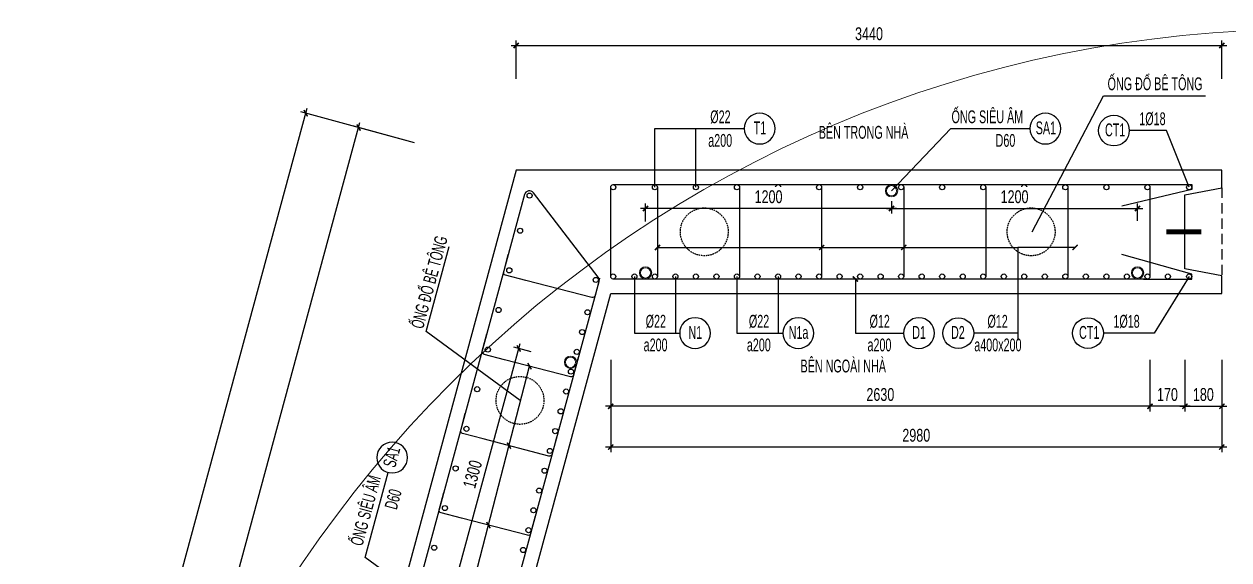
# Model space of a CAD drawing. Header units: millimetres. Extents: x -147841 to 368790, y -162721 to 84261.
# Drawn here: x 260605 to 266476, y -99004 to -96394 of the extents above; entities that cross this region are included whole.
import ezdxf
from ezdxf.enums import TextEntityAlignment as Align

# ---------------------------------------------------------------- set-up
doc = ezdxf.new("R2010")
doc.units = ezdxf.units.MM
doc.header["$LTSCALE"] = 1000
doc.header["$MEASUREMENT"] = 0
doc.header["$PDMODE"] = 1
doc.header["$PDSIZE"] = -10
doc.linetypes.add('DASHED', pattern=[0.75, 0.5, -0.25])
doc.linetypes.add('HIDDEN', pattern=[0.375, 0.25, -0.125])
doc.layers.get('0').update_dxf_attribs({"linetype": 'CONTINUOUS', "lineweight": 18})
doc.layers.get('DEFPOINTS').update_dxf_attribs({"color": 5, "linetype": 'CONTINUOUS', "lineweight": 18})
for name, color, linetype, lineweight in [('0-THAY', 7, 'CONTINUOUS', 18), ('ccu11-Dim', 8, 'CONTINUOUS', 18), ('DIM', 8, 'CONTINUOUS', 18)]:
    doc.layers.add(name, color=color, linetype=linetype, lineweight=lineweight)
for name, color, linetype in [('ccu11-Khuat', 9, 'DASHED'), ('ccu11-Manh', 8, 'CONTINUOUS'), ('ccu11-Thep', 4, 'CONTINUOUS'), ('ccu11-Thepdai', 6, 'CONTINUOUS'), ('KC-Cotthep', 8, 'CONTINUOUS'), ('KC-Dim', 8, 'CONTINUOUS'), ('KC-Text', 31, 'CONTINUOUS'), ('KC-Thay', 7, 'CONTINUOUS')]:
    doc.layers.add(name, color=color, linetype=linetype)
doc.styles.add('ARIAL', font='arial.ttf', dxfattribs={"width": 0.7})
doc.styles.add('ccu11-dim', font='vnsimli.shx', dxfattribs={"width": 0.65, "bigfont": 'bigfont.shx'})
doc.dimstyles.new('2.5-25', dxfattribs={"dimscale": 25, "dimtxt": 2.5, "dimasz": 1, "dimexe": 1, "dimexo": 2, "dimgap": 1, "dimtad": 1, "dimdec": 1, "dimrnd": 5, "dimdsep": 46, "dimtxsty": 'ARIAL', "dimblk": 'ARCHTICK', "dimcen": -1, "dimdle": 1, "dimclrd": 256, "dimclre": 256, "dimclrt": 3, "dimadec": 0, "dimazin": 2, "dimtfac": 0.1, "dimtdec": 1, "dimtmove": 0, "dimatfit": 1, "dimldrblk": 'ARCHTICK', "dimfxl": 1, "dimtvp": 0.833333, "dimtfill": 1, "dimtolj": 1, "dimtzin": 12, "dimarcsym": 0})
doc.dimstyles.new('ccu11-100x4', dxfattribs={"dimscale": 100, "dimtxt": 2.5, "dimasz": 1, "dimexe": 1, "dimexo": 2, "dimgap": 1, "dimtad": 1, "dimdec": 0, "dimlfac": 0.25, "dimdsep": 46, "dimtxsty": 'ccu11-dim', "dimblk": 'ARCHTICK', "dimcen": -1, "dimdle": 1, "dimclrd": 256, "dimclre": 256, "dimclrt": 31, "dimadec": 0, "dimazin": 2, "dimtfac": 0.1, "dimtdec": 0, "dimtmove": 0, "dimatfit": 1, "dimldrblk": 'ARCHTICK', "dimfxl": 1, "dimtvp": 0.833333, "dimtolj": 1, "dimtzin": 12, "dimarcsym": 0})

# ---------------------------------------------------------------- blocks, each defined once
blk = doc.blocks.new('_ARCHTICK')
at = {"color": 0, "linetype": 'ByBlock', "const_width": 0.3}
blk.add_lwpolyline([(-0.5, -0.5), (0.5, 0.5)], dxfattribs=at)
blk = doc.blocks.new('*D519')
at = {"layer": 'DEFPOINTS', "color": 0, "linetype": 'ByBlock', "ltscale": 30, "transparency": 16777216}
for p in [(266261.2, -97980.1), (266441.2, -97980.1)]:
    blk.add_point(p, dxfattribs=at)
at = {"layer": 'KC-Dim', "linetype": 'ByBlock', "lineweight": -2, "ltscale": 30, "transparency": 16777216}
for p, q in [((266261.2, -98030.1), (266261.2, -98280.7)), ((266441.2, -98030.1), (266441.2, -98280.7)), ((266236.2, -98255.7), (266466.2, -98255.7))]:
    blk.add_line(p, q, dxfattribs=at)
at = {"layer": 'KC-Dim', "linetype": 'ByBlock', "lineweight": -2, "ltscale": 30, "transparency": 16777216, "xscale": 25, "yscale": 25, "zscale": 25, "rotation": 180}
blk.add_blockref('_ARCHTICK', (266261.2, -98255.7), dxfattribs=at)
at = {"layer": 'KC-Dim', "linetype": 'ByBlock', "lineweight": -2, "ltscale": 30, "transparency": 16777216, "xscale": 25, "yscale": 25, "zscale": 25}
blk.add_blockref('_ARCHTICK', (266441.2, -98255.7), dxfattribs=at)
at = {"layer": 'KC-Dim', "color": 3, "linetype": 'ByBlock', "ltscale": 30, "transparency": 16777216, "insert": (266351.2, -98198.8), "char_height": 62.5, "attachment_point": 5, "style": 'ARIAL', "bg_fill": 3, "box_fill_scale": 1.25, "bg_fill_color": 256, "bg_fill_true_color": 13158600, "bg_fill_transparency": 0}
blk.add_mtext('\\A1;180', dxfattribs=at)
at = {"layer": 'DEFPOINTS', "color": 0, "linetype": 'ByBlock', "ltscale": 30, "transparency": 16777216}
blk.add_point((266441.2, -98255.7), dxfattribs=at)
blk = doc.blocks.new('*D520')
at = {"layer": 'DEFPOINTS', "color": 0, "linetype": 'ByBlock', "ltscale": 30, "transparency": 16777216}
for p in [(266091.2, -97980.1), (266261.2, -97980.1)]:
    blk.add_point(p, dxfattribs=at)
at = {"layer": 'KC-Dim', "linetype": 'ByBlock', "lineweight": -2, "ltscale": 30, "transparency": 16777216}
for p, q in [((266091.2, -98030.1), (266091.2, -98280.7)), ((266261.2, -98030.1), (266261.2, -98280.7)), ((266286.2, -98255.7), (266066.2, -98255.7))]:
    blk.add_line(p, q, dxfattribs=at)
at = {"layer": 'KC-Dim', "linetype": 'ByBlock', "lineweight": -2, "ltscale": 30, "transparency": 16777216, "xscale": 25, "yscale": 25, "zscale": 25, "rotation": 180}
blk.add_blockref('_ARCHTICK', (266091.2, -98255.7), dxfattribs=at)
at = {"layer": 'KC-Dim', "linetype": 'ByBlock', "lineweight": -2, "ltscale": 30, "transparency": 16777216, "xscale": 25, "yscale": 25, "zscale": 25}
blk.add_blockref('_ARCHTICK', (266261.2, -98255.7), dxfattribs=at)
at = {"layer": 'KC-Dim', "color": 3, "linetype": 'ByBlock', "ltscale": 30, "transparency": 16777216, "insert": (266176.2, -98198.8), "char_height": 62.5, "attachment_point": 5, "style": 'ARIAL', "bg_fill": 3, "box_fill_scale": 1.25, "bg_fill_color": 256, "bg_fill_true_color": 13158600, "bg_fill_transparency": 0}
blk.add_mtext('\\A1;170', dxfattribs=at)
at = {"layer": 'DEFPOINTS', "color": 0, "linetype": 'ByBlock', "ltscale": 30, "transparency": 16777216}
blk.add_point((266091.2, -98255.7), dxfattribs=at)
blk = doc.blocks.new('*D525')
at = {"layer": 'DEFPOINTS', "color": 0, "linetype": 'ByBlock', "ltscale": 30, "transparency": 16777216}
for p in [(263463.4, -97980.1), (266091.2, -97980.1), (263463.4, -98255.7)]:
    blk.add_point(p, dxfattribs=at)
at = {"layer": 'KC-Dim', "linetype": 'ByBlock', "lineweight": -2, "ltscale": 30, "transparency": 16777216}
for p, q in [((263463.4, -98030.1), (263463.4, -98280.7)), ((266091.2, -98030.1), (266091.2, -98280.7)), ((266116.2, -98255.7), (263438.4, -98255.7))]:
    blk.add_line(p, q, dxfattribs=at)
at = {"layer": 'KC-Dim', "linetype": 'ByBlock', "lineweight": -2, "ltscale": 30, "transparency": 16777216, "xscale": 25, "yscale": 25, "zscale": 25, "rotation": 180}
blk.add_blockref('_ARCHTICK', (263463.4, -98255.7), dxfattribs=at)
at = {"layer": 'KC-Dim', "linetype": 'ByBlock', "lineweight": -2, "ltscale": 30, "transparency": 16777216, "xscale": 25, "yscale": 25, "zscale": 25}
blk.add_blockref('_ARCHTICK', (266091.2, -98255.7), dxfattribs=at)
at = {"layer": 'KC-Dim', "color": 3, "linetype": 'ByBlock', "ltscale": 30, "transparency": 16777216, "insert": (264777.3, -98198.8), "char_height": 62.5, "attachment_point": 5, "style": 'ARIAL', "bg_fill": 3, "box_fill_scale": 1.25, "bg_fill_color": 256, "bg_fill_true_color": 13158600, "bg_fill_transparency": 0}
blk.add_mtext('\\A1;2630', dxfattribs=at)
blk = doc.blocks.new('att_thep_2')
blk.add_circle((-300, 0), 300)
at = {"color": 3, "style": 'ARIAL', "width": 0.6}
blk.add_attdef('DK', text='', height=250, dxfattribs=at).set_placement((467, 105), align=Align.CENTER)
at = {"color": 31, "style": 'ARIAL', "width": 0.6}
blk.add_attdef('SH', text='', height=250, dxfattribs=at).set_placement((-281, -111), align=Align.CENTER)
at = {"color": 2, "style": 'ARIAL', "width": 0.6}
blk.add_attdef('KC', text='', height=250, dxfattribs=at).set_placement((472, -355), align=Align.CENTER)
blk = doc.blocks.new('*U517')
at = {"layer": 'ccu11-Thepdai', "flags": 128}
blk.add_lwpolyline([(50, 230), (-37.5, 230, 0.414214), (-50, 217.5), (-50, -114.4), (-50, -217.5, 0.414214), (-37.5, -230), (50, -230)], format="xyb", dxfattribs=at)
blk = doc.blocks.new('*U518')
at = {"layer": 'DIM', "color": 0, "linetype": 'ByBlock', "lineweight": -2, "transparency": 16777216}
for p in [(0, 0), (400, 0), (800, 0), (1200, 0), (1600, 0), (2000, 0)]:
    blk.add_blockref('*U517', p, dxfattribs=at)
blk = doc.blocks.new('*D526')
at = {"layer": 'DEFPOINTS', "color": 0, "ltscale": 3000, "transparency": 16777216}
for p in [(263463.4, -97980.1), (266441.2, -97980.1), (263463.4, -98454.3)]:
    blk.add_point(p, dxfattribs=at)
at = {"layer": 'DIM', "lineweight": -2, "ltscale": 3000, "transparency": 16777216}
for p, q in [((263463.4, -98030.1), (263463.4, -98479.3)), ((266441.2, -98030.1), (266441.2, -98479.3)), ((266466.2, -98454.3), (263438.4, -98454.3))]:
    blk.add_line(p, q, dxfattribs=at)
at = {"layer": 'DIM', "lineweight": -2, "ltscale": 3000, "transparency": 16777216, "xscale": 25, "yscale": 25, "zscale": 25, "rotation": 180}
blk.add_blockref('_ARCHTICK', (263463.4, -98454.3), dxfattribs=at)
at = {"layer": 'DIM', "lineweight": -2, "ltscale": 3000, "transparency": 16777216, "xscale": 25, "yscale": 25, "zscale": 25}
blk.add_blockref('_ARCHTICK', (266441.2, -98454.3), dxfattribs=at)
at = {"layer": 'DIM', "color": 3, "ltscale": 3000, "transparency": 16777216, "insert": (264952.3, -98397.4), "char_height": 62.5, "attachment_point": 5, "style": 'ARIAL', "bg_fill": 3, "box_fill_scale": 1.25, "bg_fill_color": 256, "bg_fill_true_color": 13158600, "bg_fill_transparency": 0}
blk.add_mtext('\\A1;2980', dxfattribs=at)
blk = doc.blocks.new('A$C260038B3')
at = {"layer": '0-THAY', "linetype": 'Continuous'}
for radius in [120, 100]:
    blk.add_circle((0, 0), radius, dxfattribs=at)
blk = doc.blocks.new('*D527')
at = {"layer": 'DEFPOINTS', "color": 0, "linetype": 'ByBlock', "ltscale": 30, "transparency": 16777216}
for p in [(263015.1, -97974.2), (263124.5, -98003.9), (262541.1, -99192.7)]:
    blk.add_point(p, dxfattribs=at)
at = {"layer": 'KC-Dim', "linetype": 'ByBlock', "lineweight": -2, "ltscale": 30, "transparency": 16777216}
for p, q in [((262668.6, -99253.1), (263021.7, -97950.1)), ((263076.2, -97990.8), (262991, -97967.7)), ((262589.4, -99205.8), (262699.2, -99235.5))]:
    blk.add_line(p, q, dxfattribs=at)
at = {"layer": 'KC-Dim', "linetype": 'ByBlock', "lineweight": -2, "ltscale": 30, "transparency": 16777216, "xscale": 25, "yscale": 25, "zscale": 25}
for p, rotation in [((263015.1, -97974.2), 74.83773115026013), ((262675.1, -99229), 254.8377311502601)]:
    blk.add_blockref('_ARCHTICK', p, dxfattribs=dict(at, rotation=rotation))
at = {"layer": 'KC-Dim', "color": 3, "linetype": 'ByBlock', "ltscale": 30, "transparency": 16777216, "insert": (262790.2, -98586.7), "char_height": 62.5, "attachment_point": 5, "rotation": 74.83773, "style": 'ARIAL', "bg_fill": 3, "box_fill_scale": 1.25, "bg_fill_color": 256, "bg_fill_true_color": 13158600, "bg_fill_transparency": 0}
blk.add_mtext('\\A1;1300', dxfattribs=at)
blk = doc.blocks.new('*D546')
at = {"layer": 'DEFPOINTS', "color": 0, "linetype": 'ByBlock', "ltscale": 30, "transparency": 16777216}
for p in [(262235.1, -96897.8), (262555.2, -96984.6), (261272.5, -101718.1)]:
    blk.add_point(p, dxfattribs=at)
at = {"layer": 'KC-Dim', "linetype": 'ByBlock', "lineweight": -2, "ltscale": 30, "transparency": 16777216}
for p, q in [((260945.8, -101655.5), (262241.6, -96873.7)), ((262506.9, -96971.5), (262210.9, -96891.3)), ((261224.2, -101705), (260928.2, -101624.8))]:
    blk.add_line(p, q, dxfattribs=at)
at = {"layer": 'KC-Dim', "linetype": 'ByBlock', "lineweight": -2, "ltscale": 30, "transparency": 16777216, "xscale": 25, "yscale": 25, "zscale": 25}
for p, rotation in [((262235.1, -96897.8), 74.83773115026068), ((260952.3, -101631.4), 254.8377311502607)]:
    blk.add_blockref('_ARCHTICK', p, dxfattribs=dict(at, rotation=rotation))
at = {"layer": 'KC-Dim', "color": 3, "linetype": 'ByBlock', "ltscale": 30, "transparency": 16777216, "insert": (261538.8, -99249.7), "char_height": 62.5, "attachment_point": 5, "rotation": 74.83773, "style": 'ARIAL', "bg_fill": 3, "box_fill_scale": 1.25, "bg_fill_color": 256, "bg_fill_true_color": 13158600, "bg_fill_transparency": 0}
blk.add_mtext('\\A1;4905', dxfattribs=at)
blk = doc.blocks.new('*D551')
at = {"layer": 'DEFPOINTS', "color": 0, "linetype": 'ByBlock', "ltscale": 30, "transparency": 16777216}
for p in [(261977.1, -96827.9), (262555.2, -96984.6), (261207.1, -101959.4)]:
    blk.add_point(p, dxfattribs=at)
at = {"layer": 'KC-Dim', "linetype": 'ByBlock', "lineweight": -2, "ltscale": 30, "transparency": 16777216}
for p, q in [((260622.4, -101826.9), (261983.6, -96803.8)), ((262506.9, -96971.5), (261952.9, -96821.4)), ((261158.8, -101946.3), (260604.8, -101796.2))]:
    blk.add_line(p, q, dxfattribs=at)
at = {"layer": 'KC-Dim', "linetype": 'ByBlock', "lineweight": -2, "ltscale": 30, "transparency": 16777216, "xscale": 25, "yscale": 25, "zscale": 25}
for p, rotation in [((261977.1, -96827.9), 74.83773115060737), ((260629, -101802.7), 254.8377311506074)]:
    blk.add_blockref('_ARCHTICK', p, dxfattribs=dict(at, rotation=rotation))
at = {"layer": 'KC-Dim', "color": 3, "linetype": 'ByBlock', "ltscale": 30, "transparency": 16777216, "insert": (261248.1, -99300.4), "char_height": 62.5, "attachment_point": 5, "rotation": 74.83773, "style": 'ARIAL', "bg_fill": 3, "box_fill_scale": 1.25, "bg_fill_color": 256, "bg_fill_true_color": 13158600, "bg_fill_transparency": 0}
blk.add_mtext('\\A1;5155', dxfattribs=at)
blk = doc.blocks.new('*D552')
at = {"layer": 'DEFPOINTS', "color": 0, "linetype": 'ByBlock', "ltscale": 30, "transparency": 16777216}
for p in [(266441.2, -96498), (263003, -96711), (266441.2, -96711)]:
    blk.add_point(p, dxfattribs=at)
at = {"layer": 'KC-Dim', "linetype": 'ByBlock', "lineweight": -2, "ltscale": 30, "transparency": 16777216}
for p, q in [((262978, -96498), (266466.2, -96498)), ((263003, -96661), (263003, -96473)), ((266441.2, -96661), (266441.2, -96473))]:
    blk.add_line(p, q, dxfattribs=at)
at = {"layer": 'KC-Dim', "linetype": 'ByBlock', "lineweight": -2, "ltscale": 30, "transparency": 16777216, "xscale": 25, "yscale": 25, "zscale": 25, "rotation": 180}
blk.add_blockref('_ARCHTICK', (263003, -96498), dxfattribs=at)
at = {"layer": 'KC-Dim', "linetype": 'ByBlock', "lineweight": -2, "ltscale": 30, "transparency": 16777216, "xscale": 25, "yscale": 25, "zscale": 25}
blk.add_blockref('_ARCHTICK', (266441.2, -96498), dxfattribs=at)
at = {"layer": 'KC-Dim', "color": 3, "linetype": 'ByBlock', "ltscale": 30, "transparency": 16777216, "insert": (264722.1, -96441.1), "char_height": 62.5, "attachment_point": 5, "style": 'ARIAL', "bg_fill": 3, "box_fill_scale": 1.25, "bg_fill_color": 256, "bg_fill_true_color": 13158600, "bg_fill_transparency": 0}
blk.add_mtext('\\A1;3440', dxfattribs=at)
blk = doc.blocks.new('*D1513')
at = {"layer": 'DEFPOINTS', "color": 0, "transparency": 16777216}
for p in [(264831.7, -97255.9), (263633.1, -97292.1), (263633.1, -97405.4)]:
    blk.add_point(p, dxfattribs=at)
at = {"layer": 'KC-Dim', "lineweight": -2, "transparency": 16777216}
for p, q in [((263633.1, -97355.4), (263633.1, -97267.1)), ((264856.7, -97292.1), (263608.1, -97292.1)), ((264831.7, -97292.1), (264831.7, -97317.1))]:
    blk.add_line(p, q, dxfattribs=at)
at = {"layer": 'KC-Dim', "lineweight": -2, "transparency": 16777216, "xscale": 25, "yscale": 25, "zscale": 25, "rotation": 180}
blk.add_blockref('_ARCHTICK', (263633.1, -97292.1), dxfattribs=at)
at = {"layer": 'KC-Dim', "lineweight": -2, "transparency": 16777216, "xscale": 25, "yscale": 25, "zscale": 25}
blk.add_blockref('_ARCHTICK', (264831.7, -97292.1), dxfattribs=at)
at = {"layer": 'KC-Dim', "color": 3, "transparency": 16777216, "insert": (264232.4, -97235.2), "char_height": 62.5, "attachment_point": 5, "style": 'ARIAL', "bg_fill": 3, "box_fill_scale": 1.25, "bg_fill_color": 256, "bg_fill_true_color": 13158600, "bg_fill_transparency": 0}
blk.add_mtext('\\A1;1200', dxfattribs=at)
blk = doc.blocks.new('*D1514')
at = {"layer": 'DEFPOINTS', "color": 0, "transparency": 16777216}
for p in [(264831.7, -97205.9), (266030.7, -97292.1), (266030.7, -97402.9)]:
    blk.add_point(p, dxfattribs=at)
at = {"layer": 'KC-Dim', "lineweight": -2, "transparency": 16777216}
for p, q in [((264831.7, -97255.9), (264831.7, -97317.1)), ((266030.7, -97352.9), (266030.7, -97267.1)), ((264806.7, -97292.1), (266055.7, -97292.1))]:
    blk.add_line(p, q, dxfattribs=at)
at = {"layer": 'KC-Dim', "lineweight": -2, "transparency": 16777216, "xscale": 25, "yscale": 25, "zscale": 25, "rotation": 180}
blk.add_blockref('_ARCHTICK', (264831.7, -97292.1), dxfattribs=at)
at = {"layer": 'KC-Dim', "lineweight": -2, "transparency": 16777216, "xscale": 25, "yscale": 25, "zscale": 25}
blk.add_blockref('_ARCHTICK', (266030.7, -97292.1), dxfattribs=at)
at = {"layer": 'KC-Dim', "color": 3, "transparency": 16777216, "insert": (265431.2, -97235.2), "char_height": 62.5, "attachment_point": 5, "style": 'ARIAL', "bg_fill": 3, "box_fill_scale": 1.25, "bg_fill_color": 256, "bg_fill_true_color": 13158600, "bg_fill_transparency": 0}
blk.add_mtext('\\A1;1200', dxfattribs=at)

msp = doc.modelspace()

# ---------------------------------------------------------------- linework, layer by layer
at = {"layer": 'ccu11-Khuat', "ltscale": 0.1}
msp.add_line((266441.18, -97190.92), (266441.18, -97620.92), dxfattribs=at)
at = {"layer": 'ccu11-Manh'}
msp.add_lwpolyline([(265517.52, -97405.92), (265864.57, -96742.85), (266361.1, -96742.85)], dxfattribs=at)
at = {"layer": 'ccu11-Thep', "const_width": 25}
msp.add_lwpolyline([(266171.18, -97405.92), (266341.18, -97405.92)], dxfattribs=at)
at = {"layer": 'ccu11-Thep'}
for centre in [(263068.02, -97229.21), (263475.9, -97188.42), (263678.68, -97188.42), (263878.68, -97188.42), (264078.68, -97188.42), (264278.68, -97188.42), (264478.68, -97188.42), (264678.68, -97188.42), (264878.68, -97188.42), (265078.68, -97188.42), (265278.68, -97188.42), (265478.68, -97188.42), (265678.68, -97188.42), (265878.68, -97188.42), (266078.68, -97188.42), (266282.39, -97188.42), (263021.6, -97400.51), (262969.29, -97593.55), (263390.72, -97640.32), (263475.9, -97623.42), (263578.68, -97623.42), (263678.68, -97623.42), (263778.68, -97623.42), (263878.68, -97623.42), (263978.68, -97623.42), (264078.68, -97623.42), (264178.68, -97623.42), (264278.68, -97623.42), (264378.68, -97623.42), (264478.68, -97623.42), (264578.68, -97623.42), (264678.68, -97623.42), (264778.68, -97623.42), (264878.68, -97623.42), (264978.68, -97623.42), (265078.68, -97623.42), (265178.68, -97623.42), (265278.68, -97623.42), (265378.68, -97623.42), (265478.68, -97623.42), (265578.68, -97623.42), (265678.68, -97623.42), (265778.68, -97623.42), (265878.68, -97623.42), (265978.68, -97623.42), (266078.68, -97623.42), (266078.68, -97623.42), (266178.68, -97623.42), (266282.31, -97623.42), (262916.98, -97786.59), (263350.31, -97797.76), (263324.15, -97894.28), (262864.67, -97979.62), (263297.99, -97990.8), (263269.81, -98086.74), (262812.36, -98172.66), (263245.69, -98183.8), (263219.54, -98280.31), (262760.05, -98365.7), (263193.38, -98376.83), (263167.23, -98473.35), (262707.74, -98558.74), (263141.07, -98569.87), (263114.92, -98666.39), (262655.43, -98751.77), (263086.74, -98762.34), (263062.62, -98859.39), (262603.12, -98944.81), (263036.46, -98955.91)]:
    msp.add_circle(centre, 12.5, dxfattribs=at)
at = {"layer": 'ccu11-Thep', "linetype": 'HIDDEN', "ltscale": 0.03}
for centre in [(263919.21, -97405.92), (265511.94, -97405.92, 242.3)]:
    msp.add_circle(centre, 116.6, dxfattribs=at)
at = {"layer": 'ccu11-Thepdai', "flags": 128}
msp.add_lwpolyline([(263402.32, -97626.09), (263087.32, -97215.95, 0.6207019), (263043.36, -97224.64), (261794.33, -101833.84, 0.4150498), (261811.99, -101864.53), (262208.04, -101970.64, 0.4132933), (262238.64, -101953.04), (263406.62, -97647.87, 0.2341094)], format="xyb", close=True, dxfattribs=at)
at = {"layer": 'ccu11-Thepdai'}
msp.add_lwpolyline([(266078.68, -97635.92), (263475.9, -97635.92, -0.4142136), (263463.4, -97623.42), (263463.4, -97188.42, -0.4142136), (263475.9, -97175.92), (266078.68, -97175.92, -0.4142136), (266091.18, -97188.42), (266091.18, -97623.42, -0.4142136)], format="xyb", close=True, dxfattribs=at)
at = {"layer": 'ccu11-Thepdai', "flags": 128}
for points in [[(266060.13, -97175.92), (266294.89, -97175.92), (266294.89, -97200.09), (265953.43, -97280.12)], [(266060.13, -97635.92), (266294.81, -97635.92), (266294.81, -97612.47), (265953.43, -97516.32)]]:
    msp.add_lwpolyline(points, dxfattribs=at)
for points in [[(263409, -97632.36), (263387.05, -97717.06, -0.4142136), (263371.81, -97726.03), (263050.5, -97642.77), (262950.72, -97616.92, -0.4142136), (262941.75, -97601.68), (262963.7, -97516.98)], [(263304.37, -98018.43), (263282.43, -98103.14, -0.4142136), (263267.19, -98112.1), (262945.88, -98028.85), (262846.1, -98003, -0.4142136), (262837.13, -97987.76), (262859.08, -97903.06)], [(263199.75, -98404.51), (263177.81, -98489.21, -0.4142136), (263162.57, -98498.18), (262841.26, -98414.92), (262741.48, -98389.07, -0.4142136), (262732.51, -98373.84), (262754.46, -98289.13)], [(263095.13, -98790.59), (263073.18, -98875.29, -0.4142136), (263057.95, -98884.25), (262736.63, -98801), (262636.85, -98775.15, -0.4142136), (262627.89, -98759.91), (262649.84, -98675.21)]]:
    msp.add_lwpolyline(points, format="xyb", dxfattribs=at)
at = {"layer": 'KC-Thay', "flags": 128}
msp.add_lwpolyline([(262281.4, -102062.77), (263463.4, -97705.92), (266441.18, -97705.92), (266441.18, -97620.92), (266261.18, -97585.92), (266261.18, -97225.92), (266441.18, -97190.92), (266441.18, -97105.92), (263003.01, -97105.92), (261701.85, -101907.49), (261784.01, -101929.5), (261771.24, -102112.43), (262118.97, -102205.6), (262199.37, -102040.78), (262281.47, -102062.78)], dxfattribs=at)

# ---------------------------------------------------------------- block references
at = {"layer": 'ccu11-Dim', "ltscale": 3000, "extrusion": (0, 0, -1), "xscale": 0.25, "yscale": 0.25, "zscale": -0.25}
for p in [(-264831.72, -97205.92), (-263633.08, -97605.92), (-266030.71, -97605.92)]:
    msp.add_blockref('A$C260038B3', p, dxfattribs=at)
at = {"layer": 'ccu11-Dim', "ltscale": 3000, "xscale": 0.2499999999999998, "yscale": 0.2499999999999998, "zscale": 0.2499999999999998, "rotation": 255.0012696695113}
msp.add_blockref('A$C260038B3', (263267.53, -98041.43), dxfattribs=at)
at = {"layer": 'DIM', "xscale": -1}
msp.add_blockref('*U518', (265641.18, -97405.92), dxfattribs=at)
at = {"layer": 'KC-Cotthep'}
ref = msp.add_blockref('att_thep_2', (265506.35, -96902.87), dxfattribs=dict(at, xscale=-0.25, yscale=0.25, zscale=0.25))
ref.add_attrib('KC', 'D60', dxfattribs={"layer": '0', "color": 2, "height": 62.5, "style": 'ARIAL', "width": 0.6}).set_placement((265386.85, -96991.7), align=Align.CENTER)
ref.add_attrib('DK', 'ỐNG SIÊU ÂM', dxfattribs={"layer": '0', "color": 15, "height": 62.5, "style": 'ARIAL', "width": 0.6}).set_placement((265298.73, -96876.52), align=Align.CENTER)
ref.add_attrib('SH', 'SA1', dxfattribs={"layer": '0', "color": 31, "height": 62.5, "style": 'ARIAL', "width": 0.6}).set_placement((265583.86, -96930.74), align=Align.CENTER)
ref = msp.add_blockref('att_thep_2', (264114.23, -96902.87), dxfattribs=dict(at, xscale=-0.25, yscale=0.25, zscale=0.25))
ref.add_attrib('KC', 'a200', dxfattribs={"layer": '0', "color": 2, "height": 62.5, "style": 'ARIAL', "width": 0.6}).set_placement((263996.88, -96991.7), align=Align.CENTER)
ref.add_attrib('DK', '%%C22', dxfattribs={"layer": '0', "color": 2, "height": 62.5, "style": 'ARIAL', "width": 0.6}).set_placement((263997.97, -96876.52), align=Align.CENTER)
ref.add_attrib('SH', 'T1', dxfattribs={"layer": '0', "color": 31, "height": 62.5, "style": 'ARIAL', "width": 0.6}).set_placement((264190.26, -96930.74), align=Align.CENTER)
ref = msp.add_blockref('att_thep_2', (265990.39, -96912.54), dxfattribs=dict(at, xscale=0.25, yscale=0.25, zscale=0.25))
ref.add_attrib('DK', '1%%C18', dxfattribs={"layer": '0', "color": 15, "height": 62.5, "style": 'ARIAL', "width": 0.6}).set_placement((266103.25, -96886.19), align=Align.CENTER)
ref.add_attrib('SH', 'CT1', dxfattribs={"layer": '0', "color": 31, "height": 62.5, "style": 'ARIAL', "width": 0.6}).set_placement((265921.37, -96940.41), align=Align.CENTER)
ref = msp.add_blockref('att_thep_2', (262378.77, -98578.03), dxfattribs=dict(at, xscale=-0.25, yscale=0.25, zscale=0.25, rotation=74.8377311502634))
ref.add_attrib('KC', 'D60', dxfattribs={"layer": '0', "color": 2, "height": 62.5, "rotation": 74.837731, "style": 'ARIAL', "width": 0.6}).set_placement((262433.25, -98716.6), align=Align.CENTER)
ref.add_attrib('DK', 'ỐNG SIÊU ÂM', dxfattribs={"layer": '0', "color": 15, "height": 62.5, "rotation": 74.837731, "style": 'ARIAL', "width": 0.6}).set_placement((262299.03, -98771.54), align=Align.CENTER)
ref.add_attrib('SH', 'SA1', dxfattribs={"layer": '0', "color": 31, "height": 62.5, "rotation": 74.837731, "style": 'ARIAL', "width": 0.6}).set_placement((262425.94, -98510.5), align=Align.CENTER)

# ---------------------------------------------------------------- texts
at = {"layer": 'KC-Text', "color": 1, "style": 'ARIAL', "width": 0.6}
msp.add_text('ỐNG ĐỔ BÊ TÔNG', height=62.5, dxfattribs=at).set_placement((265884.61, -96715.84))
msp.add_text('BÊN TRONG NHÀ', height=62.5, dxfattribs=at).set_placement((264695.5, -96952.31), align=Align.CENTER)
msp.add_text('ỐNG ĐỔ BÊ TÔNG', height=62.5, rotation=74.837731, dxfattribs=at).set_placement((262548.83, -97882.22))

# ---------------------------------------------------------------- leaders
at = {"layer": 'ccu11-Manh', "ltscale": 10}
for points in [[(263678.68, -97188.42), (263678.68, -96902.87), (264114.19, -96902.87)], [(263878.68, -97188.42), (263878.68, -96902.87), (264114.23, -96902.87)], [(264831.72, -97205.92), (265120.27, -96902.87), (265506.35, -96902.87)], [(266282.39, -97188.42), (266171.38, -96912.54), (265990.35, -96912.54)], [(265447.29, -97482.13), (265447.29, -97899.29), (265230.98, -97899.29)], [(263578.68, -97623.42), (263578.68, -97899.29), (263799.44, -97899.29)], [(263778.68, -97623.42), (263778.68, -97899.29), (263799.48, -97899.29)], [(264078.68, -97623.42), (264078.68, -97899.29), (264302.43, -97899.29)], [(264278.68, -97623.42), (264278.68, -97899.29), (264302.47, -97899.29)], [(266282.31, -97623.42), (266111.72, -97899.29), (265864.11, -97899.29)]]:
    msp.add_leader(points, dimstyle='ccu11-100x4', override={"dimgap": 1, "dimtad": 0, "dimldrblk": 'None'}, dxfattribs=at)
at = {"layer": 'ccu11-Manh', "ltscale": 3000}
for points, override in [([(263691.18, -97482.13), (265447.29, -97482.13), (265447.29, -97933.8)], {"dimasz": 0.25, "dimtad": 0}), ([(264491.18, -97482.13), (265447.29, -97482.13), (265447.29, -97899.29)], {"dimasz": 0.25, "dimgap": 1, "dimtad": 0}), ([(264891.18, -97482.13), (265447.29, -97482.13), (265447.29, -97899.29)], {"dimasz": 0.25, "dimtad": 0}), ([(265726.18, -97482.13), (265447.29, -97482.13), (265447.29, -97933.8)], {"dimasz": 0.25, "dimtad": 0}), ([(264655.68, -97635.92), (264655.68, -97899.29), (264890.33, -97899.29)], {"dimasz": 0.25, "dimtad": 0})]:
    msp.add_leader(points, dimstyle='ccu11-100x4', override=override, dxfattribs=at)

# ---------------------------------------------------------------- next in the draw order: dimensions: what is measured, and where the dimension line sits
at = {"layer": 'KC-Dim', "linetype": 'ByBlock', "ltscale": 30}
dim = msp.add_linear_dim(base=(266441.18, -96498.03), p1=(263003.01, -96710.99), p2=(266441.18, -96710.99), dimstyle='2.5-25', dxfattribs=at)
dim.commit()
dim.dimension.update_dxf_attribs({"geometry": '*D552', "text_midpoint": (264722.09, -96441.1)})
dim = msp.add_linear_dim(base=(263015.12, -97974.21), p1=(262541.13, -99192.68), p2=(263124.5, -98003.85), angle=74.837731, dimstyle='2.5-25', dxfattribs=at)
dim.commit()
dim.dimension.update_dxf_attribs({"geometry": '*D527', "text_midpoint": (262790.15, -98586.71)})
dim = msp.add_linear_dim(base=(266441.18, -98255.71), p1=(266261.18, -97980.08), p2=(266441.18, -97980.08), dimstyle='2.5-25', dxfattribs=at)
dim.commit()
dim.dimension.update_dxf_attribs({"geometry": '*D519', "text_midpoint": (266351.18, -98255.71), "dimtype": 160})

# ---------------------------------------------------------------- next in the draw order: linework, layer by layer
at = {"layer": 'ccu11-Thep', "linetype": 'HIDDEN', "ltscale": 0.03}
msp.add_circle((263021.33, -98227.22, 242.3), 116.6, dxfattribs=at)

# ---------------------------------------------------------------- next in the draw order: block references
at = {"layer": 'KC-Dim', "linetype": 'ByBlock', "ltscale": 30, "xscale": 25, "yscale": 25, "zscale": 25, "rotation": 255.473883920476}
for p in [(263067.84, -98060.45), (262967.52, -98447.64), (262867.2, -98834.83)]:
    msp.add_blockref('_ARCHTICK', p, dxfattribs=at)

# ---------------------------------------------------------------- next in the draw order: dimensions: what is measured, and where the dimension line sits
at = {"layer": 'KC-Dim', "linetype": 'ByBlock', "ltscale": 30}
dim = msp.add_linear_dim(base=(266091.18, -98255.71), p1=(266261.18, -97980.08), p2=(266091.18, -97980.08), angle=180, dimstyle='2.5-25', dxfattribs=at)
dim.commit()
dim.dimension.update_dxf_attribs({"geometry": '*D520', "text_midpoint": (266176.18, -98255.71), "dimtype": 160})

# ---------------------------------------------------------------- next in the draw order: leaders
at = {"layer": 'ccu11-Manh', "ltscale": 10}
for points in [[(263021.33, -98227.22), (262564.68, -97891.98), (262676.96, -97477.64)], [(262541.13, -99192.68), (262266.49, -98992.37), (262378.77, -98578.03)]]:
    msp.add_leader(points, dimstyle='ccu11-100x4', override={"dimgap": 1, "dimtad": 0, "dimldrblk": 'None'}, dxfattribs=at)
at = {"layer": 'KC-Dim', "linetype": 'ByBlock', "ltscale": 30}
msp.add_leader([(262164.94, -101545.16), (263067.84, -98060.45)], dimstyle='2.5-25', dxfattribs=at)

# ---------------------------------------------------------------- next in the draw order: dimensions: what is measured, and where the dimension line sits
for base, p1, p2, angle, picture, middle in [((262235.05, -96897.81), (261272.47, -101718.12), (262555.2, -96984.57), 74.837731, '*D546', (261538.76, -99249.7)), ((263463.4, -98255.71), (266091.18, -97980.08), (263463.4, -97980.08), 180, '*D525', (264777.29, -98198.78))]:
    dim = msp.add_linear_dim(base=base, p1=p1, p2=p2, angle=angle, dimstyle='2.5-25', dxfattribs=at)
    dim.commit()
    dim.dimension.update_dxf_attribs({"geometry": picture, "text_midpoint": middle})

# ---------------------------------------------------------------- next in the draw order: block references
at = {"layer": 'KC-Cotthep'}
ref = msp.add_blockref('att_thep_2', (264890.33, -97899.29), dxfattribs=dict(at, xscale=-0.25, yscale=0.25, zscale=0.25))
ref.add_attrib('KC', 'a200', dxfattribs={"layer": '0', "color": 2, "height": 62.5, "style": 'ARIAL', "width": 0.6}).set_placement((264772.98, -97988.11), align=Align.CENTER)
ref.add_attrib('DK', '%%C12', dxfattribs={"layer": '0', "color": 215, "height": 62.5, "style": 'ARIAL', "width": 0.6}).set_placement((264774.09, -97872.94), align=Align.CENTER)
ref.add_attrib('SH', 'D1', dxfattribs={"layer": '0', "color": 31, "height": 62.5, "style": 'ARIAL', "width": 0.6}).set_placement((264966.16, -97927.16), align=Align.CENTER)
ref = msp.add_blockref('att_thep_2', (265232.19, -97899.29), dxfattribs=dict(at, xscale=0.25, yscale=0.25, zscale=0.25))
ref.add_attrib('KC', 'a400x200', dxfattribs={"layer": '0', "color": 2, "height": 62.5, "style": 'ARIAL', "width": 0.6}).set_placement((265350.16, -97988.11), align=Align.CENTER)
ref.add_attrib('DK', '%%C12', dxfattribs={"layer": '0', "color": 215, "height": 62.5, "style": 'ARIAL', "width": 0.6}).set_placement((265348.58, -97872.94), align=Align.CENTER)
ref.add_attrib('SH', 'D2', dxfattribs={"layer": '0', "color": 31, "height": 62.5, "style": 'ARIAL', "width": 0.6}).set_placement((265155.09, -97927.16), align=Align.CENTER)
ref = msp.add_blockref('att_thep_2', (265864.07, -97899.29), dxfattribs=dict(at, xscale=0.25, yscale=0.25, zscale=0.25))
ref.add_attrib('DK', '1%%C18', dxfattribs={"layer": '0', "color": 15, "height": 62.5, "style": 'ARIAL', "width": 0.6}).set_placement((265976.93, -97872.94), align=Align.CENTER)
ref.add_attrib('SH', 'CT1', dxfattribs={"layer": '0', "color": 31, "height": 62.5, "style": 'ARIAL', "width": 0.6}).set_placement((265795.05, -97927.16), align=Align.CENTER)

# ---------------------------------------------------------------- next in the draw order: texts
at = {"layer": 'KC-Text', "color": 1, "style": 'ARIAL', "width": 0.6}
msp.add_text('BÊN NGOÀI NHÀ', height=62.5, dxfattribs=at).set_placement((264596.43, -98090.82), align=Align.CENTER)

# ---------------------------------------------------------------- next in the draw order: dimensions: what is measured, and where the dimension line sits
at = {"layer": 'KC-Dim', "linetype": 'ByBlock', "ltscale": 30}
dim = msp.add_aligned_dim(p1=(261207.09, -101959.39), p2=(262555.2, -96984.57), distance=598.98, dimstyle='2.5-25', dxfattribs=at)
dim.commit()
dim.dimension.update_dxf_attribs({"geometry": '*D551', "text_midpoint": (261248.09, -99300.43)})

# ---------------------------------------------------------------- next in the draw order: dimensions: what is measured, and where the dimension line sits
at = {"layer": 'DIM', "ltscale": 3000}
dim = msp.add_linear_dim(base=(263463.4, -98454.26), p1=(266441.18, -97980.08), p2=(263463.4, -97980.08), angle=180, dimstyle='2.5-25', dxfattribs=at)
dim.commit()
dim.dimension.update_dxf_attribs({"geometry": '*D526', "text_midpoint": (264952.29, -98397.35)})

# ---------------------------------------------------------------- next in the draw order: linework, layer by layer
at = {"layer": 'DEFPOINTS', "ltscale": 3000}
msp.add_circle((266851.25, -102315.13), 5896.08, dxfattribs=at)

# ---------------------------------------------------------------- next in the draw order: block references
at = {"layer": 'KC-Cotthep'}
ref = msp.add_blockref('att_thep_2', (263799.44, -97899.29), dxfattribs=dict(at, xscale=-0.25, yscale=0.25, zscale=0.25))
ref.add_attrib('KC', 'a200', dxfattribs={"layer": '0', "color": 2, "height": 62.5, "style": 'ARIAL', "width": 0.6}).set_placement((263682.09, -97988.11), align=Align.CENTER)
ref.add_attrib('DK', '%%C22', dxfattribs={"layer": '0', "color": 2, "height": 62.5, "style": 'ARIAL', "width": 0.6}).set_placement((263683.18, -97872.94), align=Align.CENTER)
ref.add_attrib('SH', 'N1', dxfattribs={"layer": '0', "color": 31, "height": 62.5, "style": 'ARIAL', "width": 0.6}).set_placement((263875.47, -97927.16), align=Align.CENTER)
ref = msp.add_blockref('att_thep_2', (264302.43, -97899.29), dxfattribs=dict(at, xscale=-0.25, yscale=0.25, zscale=0.25))
ref.add_attrib('KC', 'a200', dxfattribs={"layer": '0', "color": 2, "height": 62.5, "style": 'ARIAL', "width": 0.6}).set_placement((264185.08, -97988.11), align=Align.CENTER)
ref.add_attrib('DK', '%%C22', dxfattribs={"layer": '0', "color": 2, "height": 62.5, "style": 'ARIAL', "width": 0.6}).set_placement((264186.16, -97872.94), align=Align.CENTER)
ref.add_attrib('SH', 'N1a', dxfattribs={"layer": '0', "color": 31, "height": 62.5, "style": 'ARIAL', "width": 0.6}).set_placement((264378.46, -97927.16), align=Align.CENTER)

# ---------------------------------------------------------------- next in the draw order: dimensions: what is measured, and where the dimension line sits
at = {"layer": 'KC-Dim'}
dim = msp.add_linear_dim(base=(263633.08, -97292.14), p1=(264831.72, -97255.92), p2=(263633.08, -97405.38), dimstyle='2.5-25', override={"dimfxl": 7, "dimfxlon": 1}, dxfattribs=at)
dim.commit()
dim.dimension.update_dxf_attribs({"geometry": '*D1513', "text_midpoint": (264232.4, -97235.23)})

# ---------------------------------------------------------------- next in the draw order: dimensions: what is measured, and where the dimension line sits
dim = msp.add_linear_dim(base=(266030.71, -97292.14), p1=(264831.72, -97205.92), p2=(266030.71, -97402.91), dimstyle='2.5-25', override={"dimfxl": 7, "dimfxlon": 1}, dxfattribs=at)
dim.commit()
dim.dimension.update_dxf_attribs({"geometry": '*D1514', "text_midpoint": (265431.21, -97235.23)})

doc.saveas('drawing.dxf')
